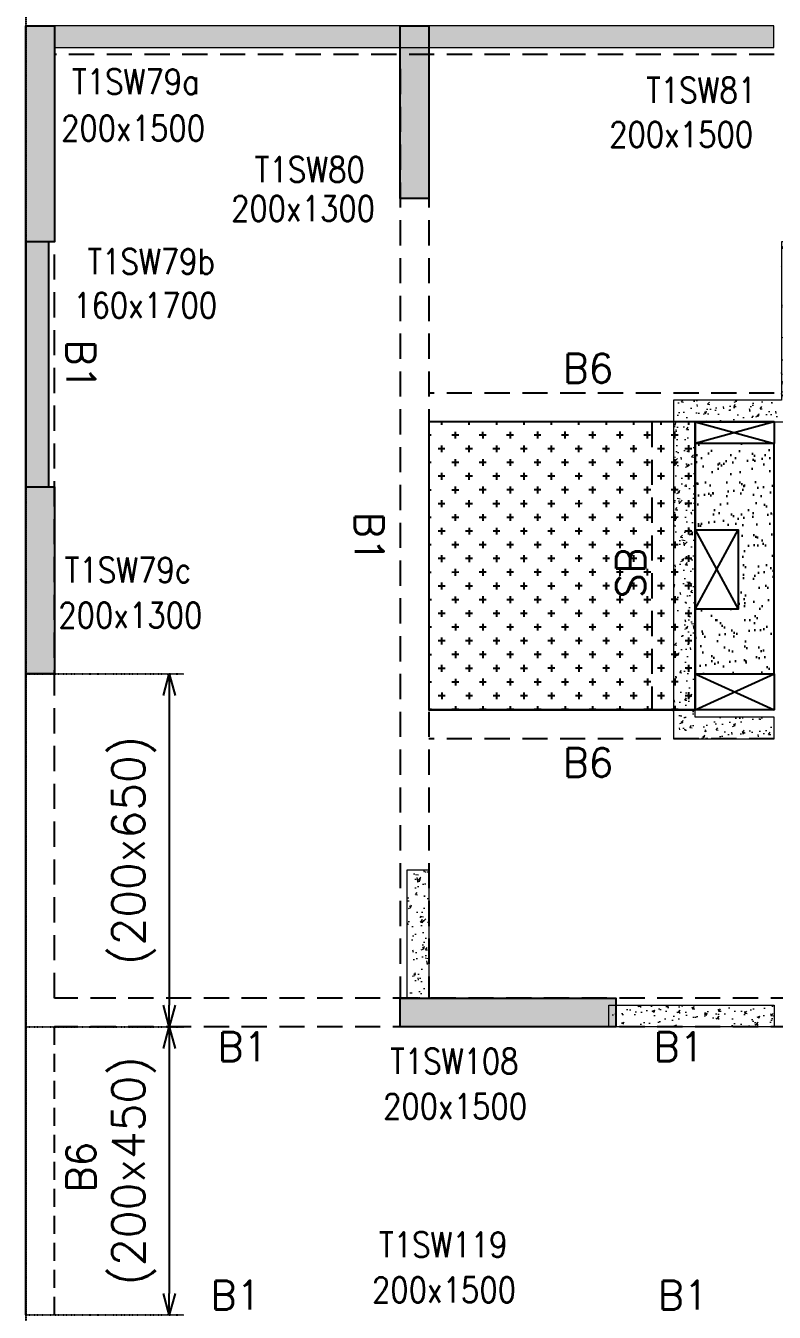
# Model space of a CAD drawing. Header units: millimetres. Extents: x 1078357 to 2594950, y -4969473 to -4636555.
# Drawn here: x 1514224 to 1519424, y -4662989 to -4654058 of the extents above; entities that cross this region are included whole.
import ezdxf

# ---------------------------------------------------------------- set-up
doc = ezdxf.new("R2010")
doc.units = ezdxf.units.MM
doc.header["$PDMODE"] = 35
for name, pattern in [('CONTINOUS', [0]), ('DOT', [0.25, 0, -0.25]), ('HIDDEN', [0.375, 0.25, -0.125])]:
    doc.linetypes.add(name, pattern=pattern)
doc.layers.get('0').update_dxf_attribs({"lineweight": 0})
doc.layers.get('Defpoints').update_dxf_attribs({"lineweight": 0})
for name, color, linetype, lineweight in [('A-_ANOTDIMA_D-', 6, 'Continuous', 13), ('COL. NO.', 30, 'Continuous', 25), ('COL. SIZE', 7, 'Continuous', 25), ('HATCH', 8, 'Continuous', 30), ('S-NON STR RCC WALL', 8, 'Continuous', 0)]:
    doc.layers.add(name, color=color, linetype=linetype, lineweight=lineweight)
for name, color, linetype in [('B-200x325', 201, 'HIDDEN'), ('B-200x450', 52, 'HIDDEN'), ('B-200x650', 241, 'HIDDEN'), ('B-300xSLAB THK.', 151, 'Continuous'), ('DC BEAM NO.', 7, 'Continuous'), ('DROP SLAB', 8, 'Continuous'), ('EXPANSION JOINT', 10, 'HIDDEN'), ('S-COLUMN_SHEAR WALL', 1, 'Continuous'), ('S-DIM', 2, 'Continuous'), ('SLAB FOLD', 8, 'Continuous')]:
    doc.layers.add(name, color=color, linetype=linetype)
doc.styles.add('Roman', font='romans')
doc.styles.add('ROMANS', font='romans.shx', dxfattribs={"width": 0.85})
doc.dimstyles.new('HARESH', dxfattribs={"dimtxt": 150, "dimasz": 75, "dimexe": 0, "dimexo": 0, "dimgap": 25, "dimtad": 1, "dimdec": 0, "dimdsep": 46, "dimtxsty": 'Roman', "dimblk": 'OBLIQUE', "dimcen": 225, "dimdle": 25, "dimclrd": 2, "dimclre": 2, "dimclrt": 7, "dimadec": 8, "dimazin": 1, "dimtfac": 1, "dimtdec": 0, "dimtmove": 0, "dimatfit": 0, "dimfxl": 1, "dimlwd": -1, "dimlwe": -1, "dimarcsym": 0})

# ---------------------------------------------------------------- blocks, each defined once
blk = doc.blocks.new('_Open30')
at = {"color": 0, "linetype": 'ByBlock', "lineweight": -2}
for p, q in [((-1, 0.268), (0, 0)), ((0, 0), (-1, -0.268)), ((0, 0), (-1, 0))]:
    blk.add_line(p, q, dxfattribs=at)
blk = doc.blocks.new('*D1106')
at = {"layer": 'Defpoints', "color": 0, "linetype": 'CONTINOUS', "ltscale": 0.5, "transparency": 16777216}
for p in [(1514224.6, -4658557.8, 0), (1514224.6, -4661007.8, 0), (1515221.7, -4661007.8)]:
    blk.add_point(p, dxfattribs=at)
at = {"layer": 'S-DIM', "color": 2, "linetype": 'DOT', "ltscale": 0.5, "transparency": 16777216}
for p, q in [((1514224.6, -4658557.8), (1515321.7, -4658557.8)), ((1514224.6, -4661007.8), (1515321.7, -4661007.8))]:
    blk.add_line(p, q, dxfattribs=at)
at = {"layer": 'S-DIM', "color": 2, "linetype": 'CONTINOUS', "ltscale": 0.5, "transparency": 16777216}
blk.add_line((1515221.7, -4658707.8), (1515221.7, -4660857.8), dxfattribs=at)
at = {"layer": 'S-DIM', "color": 2, "linetype": 'CONTINOUS', "ltscale": 0.5, "transparency": 16777216, "xscale": 150, "yscale": 150, "zscale": 150}
for p, rotation in [((1515221.7, -4658557.8), 90), ((1515221.7, -4661007.8), 270)]:
    blk.add_blockref('_Open30', p, dxfattribs=dict(at, rotation=rotation))
at = {"layer": 'S-DIM', "color": 7, "linetype": 'CONTINOUS', "ltscale": 0.5, "transparency": 16777216, "insert": (1514975.3, -4659782.8), "char_height": 225, "attachment_point": 5, "rotation": 90, "style": 'Roman'}
blk.add_mtext('(200x650)', dxfattribs=at)
blk = doc.blocks.new('*D1108')
at = {"layer": 'Defpoints', "color": 0, "linetype": 'CONTINOUS', "ltscale": 0.5, "transparency": 16777216}
for p in [(1514224.6, -4661007.9, 0), (1514224.6, -4663007.9, 0), (1515221.7, -4663007.9)]:
    blk.add_point(p, dxfattribs=at)
at = {"layer": 'S-DIM', "color": 2, "linetype": 'DOT', "ltscale": 0.5, "transparency": 16777216}
for p, q in [((1514224.6, -4661007.9), (1515321.7, -4661007.9)), ((1514224.6, -4663007.9), (1515321.7, -4663007.9))]:
    blk.add_line(p, q, dxfattribs=at)
at = {"layer": 'S-DIM', "color": 2, "linetype": 'CONTINOUS', "ltscale": 0.5, "transparency": 16777216}
blk.add_line((1515221.7, -4661157.9), (1515221.7, -4662857.9), dxfattribs=at)
at = {"layer": 'S-DIM', "color": 2, "linetype": 'CONTINOUS', "ltscale": 0.5, "transparency": 16777216, "xscale": 150, "yscale": 150, "zscale": 150}
for p, rotation in [((1515221.7, -4661007.9), 90), ((1515221.7, -4663007.9), 270)]:
    blk.add_blockref('_Open30', p, dxfattribs=dict(at, rotation=rotation))
at = {"layer": 'S-DIM', "color": 7, "linetype": 'CONTINOUS', "ltscale": 0.5, "transparency": 16777216, "insert": (1514975.3, -4662007.9), "char_height": 225, "attachment_point": 5, "rotation": 90, "style": 'Roman'}
blk.add_mtext('(200x450)', dxfattribs=at)
blk = doc.blocks.new('G$CD63B60BD')
at = {"layer": 'COL. NO.', "linetype": 'Continuous', "style": 'ROMANS', "width": 0.85}
for s, p in [('T1SW79a', (45047, 15424.4, 0)), ('T1SW81', (49034.4, 15365.8, -320.4)), ('T1SW80', (46315.9, 14814.6, -320.4)), ('T1SW79b', (45153.7, 14175.9, 0)), ('T1SW79c', (44996, 12034.4, 0)), ('T1SW108', (47256.1, 8624.3, -320.4)), ('T1SW119', (47179.4, 7350.6, -320.4))]:
    blk.add_text(s, height=175, dxfattribs=at).set_placement(p)
at = {"layer": 'COL. SIZE', "linetype": 'Continuous', "style": 'ROMANS', "width": 0.85}
for s, p in [('200x1500', (44970.2, 15101.1, 0)), ('200x1500', (48777.9, 15057.7, -320.4)), ('200x1300', (46151, 14543.5, -320.4)), ('160x1700', (45054.7, 13871.5, 0)), ('200x1300', (44951.3, 11720.3, 0)), ('200x1500', (47207, 8310.8, -320.4)), ('200x1500', (47130.2, 7037.1, -320.4))]:
    blk.add_text(s, height=175, dxfattribs=at).set_placement(p)

msp = doc.modelspace()

# ---------------------------------------------------------------- hatches: boundary and pattern name
at = {"layer": 'DROP SLAB'}
h = msp.add_hatch(dxfattribs=at)
h.set_pattern_fill('CROSS', color=8, scale=15, angle=0.03079)
h.set_pattern_definition([(180.03079016, (-1794917.36, 9383648.555), (-95.1987999, -95.3011726), [47.625, -142.875]), (270.03079016, (-1794941.19, 9383672.35), (95.3011726, -95.1987999), [47.625, -142.875])])
h.paths.add_polyline_path([(1518874.4, -4656808.2), (1517024.4, -4656808.2), (1517024.4, -4658808), (1518874.4, -4658808)])
at = {"layer": 'HATCH'}
h = msp.add_hatch(dxfattribs=at)
h.set_pattern_fill('AR-SAND', color=8, scale=3, angle=0.02985)
h.set_pattern_definition([(37.47015413, (-3512609.39, 18701550.84), (-4.72361136, 146.8264517), [0, -115.824, 0, -129.54, 0, -123.825]), (7.4701541, (-3512609.39, 18701550.84), (134.9689868, 214.9772528), [0, -62.484, 0, -104.394, 0, -40.005]), (327.4701541, (-3512703.11, 18701550.89), (237.2979035, 0.3075449), [0, -38.1, 0, -137.16, 0, -179.07]), (317.4701541, (-3512703.11, 18701550.9), (229.1017424, 66.759465), [0, -19.05, 0, -89.916, 0, -102.87])])
h.paths.add_polyline_path([(1519423.6, -4656957.8), (1518873.6, -4656957.8), (1518873.6, -4657557.8), (1519173.6, -4657557.8), (1519173.6, -4658107.8), (1518873.6, -4658107.7), (1518873.6, -4658557.8), (1519423.6, -4658557.8)])
at = {"layer": 'S-COLUMN_SHEAR WALL', "lineweight": 25}
h = msp.add_hatch(color=1, dxfattribs=at)
h.dxf.hatch_style = 1
h.paths.add_polyline_path([(1514224.4, -4654057.9), (1514424.4, -4654057.9), (1514424.4, -4655557.9), (1514224.4, -4655557.9)])
h = msp.add_hatch(color=1, dxfattribs=at)
h.dxf.hatch_style = 1
h.paths.add_polyline_path([(1516824.4, -4655257.9), (1517024.4, -4655257.9), (1517024.4, -4654057.9), (1516824.4, -4654057.9)])
at = {"layer": 'S-COLUMN_SHEAR WALL', "lineweight": 25, "extrusion": (-1.00316e-06, -2.11765e-11, 1)}
h = msp.add_hatch(color=1, dxfattribs=at)
h.dxf.hatch_style = 1
h.paths.add_polyline_path([(1514224.4, -4657257.8), (1514384.4, -4657257.8), (1514384.4, -4655557.7), (1514224.4, -4655557.7)])
at = {"layer": 'S-COLUMN_SHEAR WALL', "lineweight": 25}
h = msp.add_hatch(color=1, dxfattribs=at)
h.dxf.hatch_style = 1
h.paths.add_polyline_path([(1514424.4, -4658557.9), (1514224.4, -4658557.9), (1514224.4, -4657257.9), (1514424.4, -4657257.9)])
h = msp.add_hatch(color=1, dxfattribs=at)
h.dxf.hatch_style = 1
h.paths.add_polyline_path([(1516824.4, -4660807.9), (1518324.4, -4660807.9), (1518324.4, -4661007.9), (1516824.4, -4661007.9)])
at = {"layer": 'S-NON STR RCC WALL'}
h = msp.add_hatch(dxfattribs=at)
h.set_pattern_fill('AR-CONC', color=256)
h.set_pattern_definition([(50, (-5967120.83, 28073643.48), (182.184669, -15.93908554), [19.05, -209.55]), (355, (-5967120.83, 28073643.48), (-35.2434214, 191.0568452), [15.24, -167.6405842]), (100.4514447, (-5967105.65, 28073642.15), (146.9412471, 175.1177519), [16.1900088, -178.0902446]), (46.1842, (-5967120.83, 28073694.28), (271.0790409, -42.042328), [28.575, -314.325]), (96.6355576, (-5967098.24, 28073690.78), (237.404134, 247.4261246), [24.2850231, -267.1356082]), (351.1841512, (-5967120.83, 28073694.28), (237.404134, 247.4261246), [22.859967, -251.459732]), (21, (-5967095.43, 28073681.58), (151.6143913, -102.2651982), [19.05, -209.55]), (326, (-5967095.43, 28073681.58), (61.8020283, 184.1879661), [15.24, -167.64]), (71.451445, (-5967082.8, 28073673.06), (213.4164193, 81.9227689), [16.1900088, -178.0899376]), (37.5, (-5967120.83, 28073643.48), (3.08860325, 84.55503887), [0, -165.608, 0, -170.18, 0, -168.275]), (7.5, (-5967120.83, 28073643.48), (66.8196625, 100.18057482), [0, -97.028, 0, -161.798, 0, -64.135]), (327.5, (-5967177.47, 28073643.48), (135.59059517, -5.72874399), [0, -63.5, 0, -198.12, 0, -262.89]), (317.5, (-5967202.87, 28073643.48), (148.1291814, 25.42649103), [0, -82.55, 0, -131.572, 0, -186.69])])
h.paths.add_polyline_path([(1519421.7, -4654057.9), (1514424.6, -4654057.9), (1514424.6, -4654207.9), (1519421.7, -4654207.9)])
h = msp.add_hatch(dxfattribs=at)
h.set_pattern_fill('AR-CONC', color=256)
h.set_pattern_definition([(50, (-4869896.11, 23389624.3), (182.184669, -15.9390855), [19.05, -209.55]), (355, (-4869896.11, 23389624.3), (-35.2434214, 191.0568452), [15.24, -167.6405842]), (100.4514447, (-4869880.93, 23389622.96), (146.9412471, 175.1177519), [16.1900088, -178.0902446]), (46.1842, (-4869896.11, 23389675.1), (271.0790409, -42.042328), [28.575, -314.325]), (96.6355576, (-4869873.52, 23389671.6), (237.404134, 247.4261246), [24.2850231, -267.1356082]), (351.1841512, (-4869896.1, 23389675.1), (237.404134, 247.4261246), [22.859967, -251.459732]), (21, (-4869870.71, 23389662.4), (151.6143913, -102.2651982), [19.05, -209.55]), (326, (-4869870.71, 23389662.4), (61.8020283, 184.1879661), [15.24, -167.64]), (71.451445, (-4869858.08, 23389653.87), (213.4164193, 81.9227689), [16.1900088, -178.0899376]), (37.5, (-4869896.11, 23389624.29), (3.08860325, 84.55503887), [0, -165.608, 0, -170.18, 0, -168.275]), (7.5, (-4869896.11, 23389624.29), (66.8196625, 100.18057482), [0, -97.028, 0, -161.798, 0, -64.135]), (327.5, (-4869952.754, 23389624.29), (135.59059517, -5.728744), [0, -63.5, 0, -198.12, 0, -262.89]), (317.5, (-4869978.15, 23389624.29), (148.1291814, 25.42649103), [0, -82.55, 0, -131.572, 0, -186.69])])
h.paths.add_polyline_path([(1518724.6, -4656657.9), (1518724.6, -4659007.9), (1519424.6, -4659007.9), (1519424.6, -4658857.9), (1518874.6, -4658857.9), (1518874.6, -4656807.9), (1519624.6, -4656807.9), (1519624.6, -4655557.8), (1519474.6, -4655557.8), (1519474.6, -4656657.9)])
h = msp.add_hatch(dxfattribs=at)
h.set_pattern_fill('AR-CONC', color=256, angle=180)
h.set_pattern_definition([(50, (-5934660.57, 28073643.47), (182.184669, -15.93908554), [19.05, -209.55]), (355, (-5934660.57, 28073643.47), (-35.2434214, 191.0568452), [15.24, -167.6405842]), (100.4514447, (-5934645.4, 28073642.14), (146.9412471, 175.1177519), [16.1900088, -178.0902446]), (46.1842, (-5934660.57, 28073694.27), (271.0790409, -42.042328), [28.575, -314.325]), (96.6355576, (-5934637.98, 28073690.77), (237.404134, 247.4261246), [24.2850231, -267.1356082]), (351.1841512, (-5934660.57, 28073694.27), (237.404134, 247.4261246), [22.859967, -251.459732]), (21, (-5934635.17, 28073681.57), (151.6143913, -102.2651982), [19.05, -209.55]), (326, (-5934635.17, 28073681.57), (61.8020283, 184.1879661), [15.24, -167.64]), (71.451445, (-5934622.54, 28073673.05), (213.4164193, 81.9227689), [16.1900088, -178.0899376]), (37.5, (-5934660.573, 28073643.47), (3.08860325, 84.55503887), [0, -165.608, 0, -170.18, 0, -168.275]), (7.5, (-5934660.57, 28073643.47), (66.8196625, 100.18057482), [0, -97.028, 0, -161.798, 0, -64.135]), (327.5, (-5934717.215, 28073643.47), (135.59059517, -5.72874399), [0, -63.5, 0, -198.12, 0, -262.89]), (317.5, (-5934742.62, 28073643.47), (148.1291814, 25.42649103), [0, -82.55, 0, -131.572, 0, -186.69])])
h.paths.add_polyline_path([(1516874.6, -4659917.9), (1517024.6, -4659917.9), (1517024.6, -4660807.8), (1516874.6, -4660807.8)])
at = {"layer": 'S-NON STR RCC WALL', "ltscale": 700}
h = msp.add_hatch(dxfattribs=at)
h.set_pattern_fill('AR-CONC', color=256)
h.set_pattern_definition([(50, (394183.27, 61096.84), (182.184669, -15.9390855), [19.05, -209.55]), (355, (394183.27, 61096.84), (-35.2434214, 191.056845), [15.24, -167.640584]), (100.4514447, (394198.45, 61095.51), (146.941247, 175.117752), [16.190009, -178.0902446]), (46.1842, (394183.27, 61147.64), (271.079041, -42.042328), [28.575, -314.325]), (96.6355576, (394205.86, 61144.14), (237.404134, 247.426125), [24.285023, -267.135608]), (351.184151, (394183.27, 61147.64), (237.404134, 247.426125), [22.859967, -251.459732]), (21, (394208.67, 61134.94), (151.6143913, -102.265198), [19.05, -209.55]), (326, (394208.67, 61134.94), (61.802028, 184.187966), [15.24, -167.64]), (71.451445, (394221.3, 61126.42), (213.416419, 81.922769), [16.190009, -178.0899376]), (37.5, (394183.27, 61096.84), (3.08860325, 84.5550389), [0, -165.608, 0, -170.18, 0, -168.275]), (7.5, (394183.27, 61096.84), (66.8196625, 100.1805748), [0, -97.028, 0, -161.798, 0, -64.135]), (327.5, (394126.63, 61096.84), (135.5905952, -5.728744), [0, -63.5, 0, -198.12, 0, -262.89]), (317.5, (394101.23, 61096.84), (148.1291814, 25.426491), [0, -82.55, 0, -131.572, 0, -186.69])])
h.paths.add_polyline_path([(1518274.6, -4660857.9), (1519424.6, -4660857.9), (1519424.6, -4661007.9), (1518274.6, -4661007.9)])

# ---------------------------------------------------------------- linework, layer by layer
at = {"layer": 'B-200x325', "ltscale": 700}
for p, q in [((1519424.4, -4656608.2, 0), (1517024.4, -4656608.2, 0)), ((1519424.2, -4659008, 0), (1517024.4, -4659008, 0))]:
    msp.add_line(p, q, dxfattribs=at)
at = {"layer": 'B-200x325', "linetype": 'Continuous', "ltscale": 700}
for p, q in [((1519424.4, -4656808.2, 0), (1517024.4, -4656808.2, 0)), ((1519424.2, -4658808, 0), (1517024.4, -4658808, 0))]:
    msp.add_line(p, q, dxfattribs=at)
at = {"layer": 'B-200x450', "linetype": 'Continuous', "ltscale": 500}
msp.add_line((1514224.6, -4663007.9, 0), (1514224.6, -4661007.9, 0), dxfattribs=at)
at = {"layer": 'B-200x450', "linetype": 'HIDDEN', "ltscale": 500}
msp.add_line((1514424.6, -4663007.9, 0), (1514424.6, -4661007.8, 0), dxfattribs=at)
at = {"layer": 'B-200x650', "linetype": 'HIDDEN', "ltscale": 700}
for p, q in [((1519424.6, -4654257.8, 0), (1514424.6, -4654257.8, 0)), ((1516824.6, -4654357.9, 0), (1516824.6, -4660807.8, 0)), ((1517024.6, -4654357.9, 0), (1517024.6, -4660807.8, 0)), ((1514424.6, -4660807.8, 0), (1514424.6, -4655557.8, 0)), ((1520099.4, -4660807.8, 0), (1514424.6, -4660807.8, 0)), ((1520099.4, -4661007.8, 0), (1514424.6, -4661007.8, 0))]:
    msp.add_line(p, q, dxfattribs=at)
at = {"layer": 'B-200x650', "linetype": 'CONTINOUS', "ltscale": 700}
for p, q in [((1514224.6, -4661007.9, 0), (1514224.6, -4655557.8, 0)), ((1514224.6, -4658057.9, 0), (1514224.6, -4658057.9, 0))]:
    msp.add_line(p, q, dxfattribs=at)
at = {"layer": 'B-200x650', "ltscale": 700}
msp.add_line((1514224.6, -4657857.9, 0), (1514224.6, -4657857.9, 0), dxfattribs=at)
at = {"layer": 'B-300xSLAB THK.', "linetype": 'HIDDEN', "ltscale": 700}
msp.add_line((1518573.9, -4656808.2, 0), (1518573.9, -4658808, 0), dxfattribs=at)
at = {"layer": 'B-300xSLAB THK.', "linetype": 'ByBlock', "ltscale": 700}
msp.add_line((1518873.9, -4656808.2, 0), (1518873.9, -4658808, 0), dxfattribs=at)
at = {"layer": 'DROP SLAB', "color": 3, "linetype": 'CONTINOUS', "ltscale": 500}
for p, q in [((1519423.9, -4656807.9, 0), (1518873.9, -4656957.9, 0)), ((1518874.8, -4656808.1, 0), (1519423.9, -4656957.9, 0)), ((1518874.2, -4657557.8, 0), (1519174.3, -4658107.8, 0)), ((1518874.2, -4658107.8, 0), (1519174.3, -4657557.8, 0)), ((1518874.4, -4658557.9), (1519424.2, -4658807.9, 0)), ((1518874.4, -4658807.9, 0), (1519424.4, -4658557.9))]:
    msp.add_line(p, q, dxfattribs=at)
at = {"layer": 'DROP SLAB', "color": 3, "linetype": 'CONTINOUS', "ltscale": 500, "elevation": 0}
for points in [[(1518874.4, -4656808.2), (1517024.4, -4656808.2), (1517024.4, -4658808), (1518874.4, -4658808)], [(1518873.9, -4656808.1), (1519423.9, -4656808.1), (1519423.9, -4656957.9), (1518873.9, -4656957.9)], [(1518874.3, -4657557.8), (1519174.3, -4657557.8), (1519174.3, -4658107.8), (1518874.3, -4658107.8)], [(1518874.4, -4658557.9), (1519424.2, -4658557.9), (1519424.2, -4658807.9), (1518874.4, -4658807.9)]]:
    msp.add_lwpolyline(points, close=True, dxfattribs=at)
at = {"layer": 'EXPANSION JOINT'}
msp.add_line((1514224.6, -4651317.9, 0), (1514224.6, -4671650.4, 0), dxfattribs=at)
msp.add_line((1514224.6, -4651317.9, 0), (1514224.6, -4671650.4, 0), dxfattribs=at)
at = {"layer": 'S-COLUMN_SHEAR WALL', "color": 1, "lineweight": 25, "elevation": 0}
for points in [[(1514224.4, -4654057.9), (1514424.4, -4654057.9), (1514424.4, -4655557.9), (1514224.4, -4655557.9)], [(1516824.4, -4654057.9), (1517024.4, -4654057.9), (1517024.4, -4655257.9), (1516824.4, -4655257.9)], [(1514424.4, -4658557.9), (1514224.4, -4658557.9), (1514224.4, -4657257.9), (1514424.4, -4657257.9)], [(1516824.4, -4660807.9), (1518324.4, -4660807.9), (1518324.4, -4661007.9), (1516824.4, -4661007.9)]]:
    msp.add_lwpolyline(points, close=True, dxfattribs=at)
at = {"layer": 'S-COLUMN_SHEAR WALL', "color": 1, "lineweight": 25, "extrusion": (-1.00316e-06, -2.11765e-11, 1), "elevation": -1.5}
msp.add_lwpolyline([(1514224.4, -4657257.8), (1514384.4, -4657257.8), (1514384.4, -4655557.7), (1514224.4, -4655557.7)], close=True, dxfattribs=at)
at = {"layer": 'S-NON STR RCC WALL', "elevation": 0}
for points in [[(1519421.7, -4654057.9), (1514424.6, -4654057.9), (1514424.6, -4654207.9), (1519421.7, -4654207.9)], [(1518724.6, -4656657.9), (1518724.6, -4659007.9), (1519424.6, -4659007.9), (1519424.6, -4658857.9), (1518874.6, -4658857.9), (1518874.6, -4656807.9), (1519624.6, -4656807.9), (1519624.6, -4655557.8), (1519474.6, -4655557.8), (1519474.6, -4656657.9)]]:
    msp.add_lwpolyline(points, close=True, dxfattribs=at)
at = {"layer": 'S-NON STR RCC WALL', "ltscale": 700, "elevation": 0}
for points in [[(1516874.6, -4659917.9), (1517024.6, -4659917.9), (1517024.6, -4660807.8), (1516874.6, -4660807.8)], [(1518274.6, -4660857.9), (1519424.6, -4660857.9), (1519424.6, -4661007.9), (1518274.6, -4661007.9)]]:
    msp.add_lwpolyline(points, close=True, dxfattribs=at)
at = {"layer": 'SLAB FOLD', "color": 8, "ltscale": 1000, "elevation": 0}
msp.add_lwpolyline([(1519423.6, -4656957.8), (1518873.6, -4656957.8), (1518873.6, -4657557.8), (1519173.6, -4657557.8), (1519173.6, -4658107.8), (1518873.6, -4658107.7), (1518873.6, -4658557.8), (1519423.6, -4658557.8), (1519423.6, -4656957.8)], dxfattribs=at)

# ---------------------------------------------------------------- block references
at = {"layer": 'A-_ANOTDIMA_D-', "color": 2, "ltscale": 700}
msp.add_blockref('G$CD63B60BD', (1469499.4, -4669957.9, 0), dxfattribs=at)

# ---------------------------------------------------------------- texts
at = {"layer": 'B-200x325', "linetype": 'Continuous', "ltscale": 700, "style": 'ROMANS'}
for p in [(1517954.8, -4656536.1, -2.7), (1517954.8, -4659273.2, -2.7)]:
    msp.add_text('B6', height=200, rotation=0.00055, dxfattribs=at).set_placement(p)
at = {"layer": 'B-200x650', "linetype": 'HIDDEN', "ltscale": 500, "style": 'ROMANS'}
for rotation, p in [(269.99906, (1514507.8, -4656236.2, -2.7)), (269.99906, (1516510.7, -4657432.8, -2.7)), (359.99906, (1515556.7, -4661245, -2.7)), (359.99906, (1518586.6, -4661244.9, -2.7)), (0.00094, (1515508.1, -4662970.6, -2.7)), (0.00094, (1518615.4, -4662970.6, -2.7))]:
    msp.add_text('B1', height=200, rotation=rotation, dxfattribs=at).set_placement(p)
at = {"layer": 'B-300xSLAB THK.', "linetype": 'Continuous', "ltscale": 700, "style": 'ROMANS'}
msp.add_text('SB', height=200, rotation=90.00094, dxfattribs=at).set_placement((1518527.1, -4658032.5, -2.7))
at = {"layer": 'DC BEAM NO.', "linetype": 'HIDDEN', "ltscale": 500, "style": 'ROMANS'}
msp.add_text('B6', height=200, rotation=90, dxfattribs=at).set_placement((1514708.5, -4662157, -2.7))

# ---------------------------------------------------------------- dimensions: what is measured, and where the dimension line sits
at = {"layer": 'S-DIM', "linetype": 'CONTINOUS', "ltscale": 0.5}
for base, p1, p2, text, picture, middle in [((1515221.7, -4661007.8, 0), (1514224.6, -4658557.8, 0), (1514224.6, -4661007.8, 0), '(200x650)', '*D1106', (1514975.3, -4659782.8, 0)), ((1515221.7, -4663007.9, 0), (1514224.6, -4661007.9, 0), (1514224.6, -4663007.9, 0), '(200x450)', '*D1108', (1514975.3, -4662007.9, 0))]:
    dim = msp.add_linear_dim(base=base, p1=p1, p2=p2, angle=90, text=text, dimstyle='HARESH', override={"dimtxt": 225, "dimasz": 150, "dimexe": 100, "dimgap": 75, "dimtxsty": 'Roman', "dimblk1": 'Open30', "dimblk2": 'Open30', "dimsah": 1, "dimdle": 1, "dimfxl": 500, "dimarcsym": 1}, dxfattribs=at)
    dim.commit()
    dim.dimension.update_dxf_attribs({"geometry": picture, "text_midpoint": middle})

doc.saveas('drawing.dxf')
